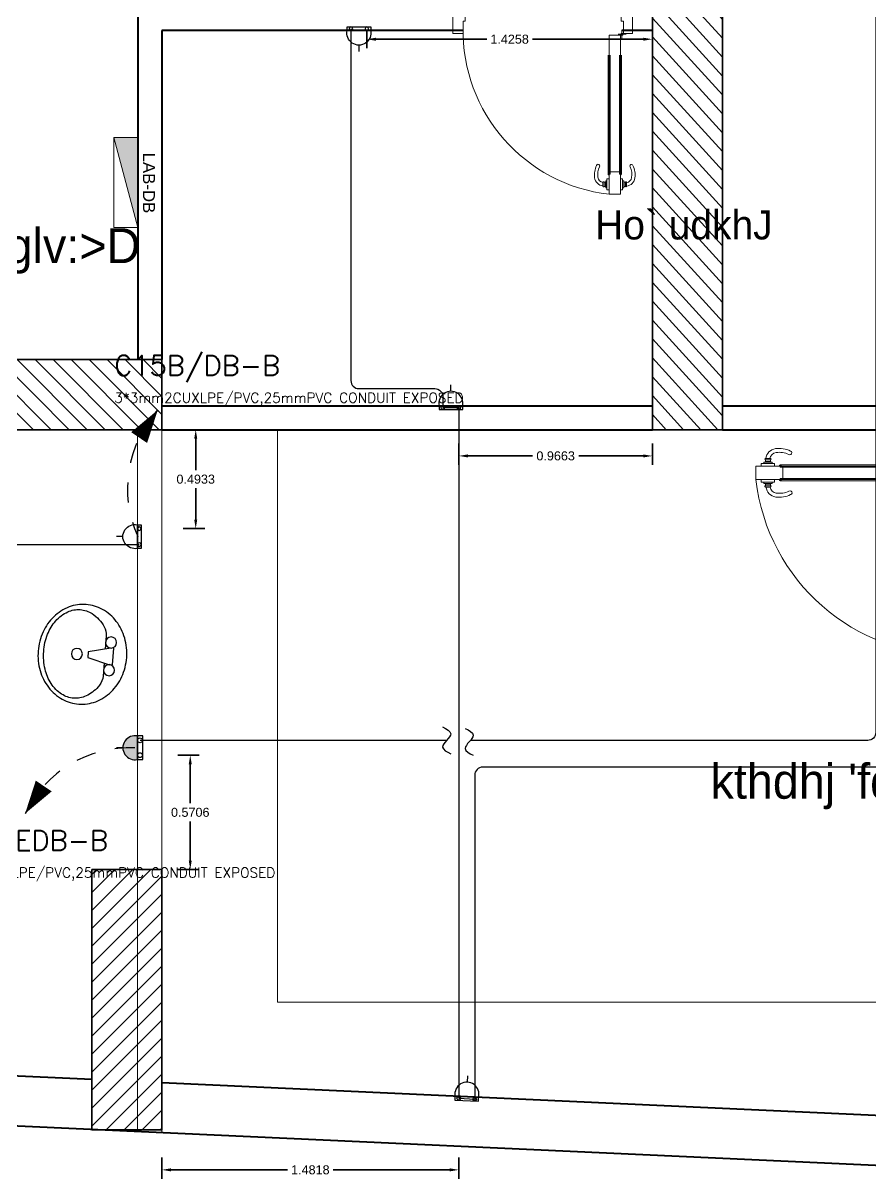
# Model space of a CAD drawing. Header units: inches. Extents: x 3955 to 4125, y 4886 to 4983.
# Drawn here: x 4020.02 to 4024.25, y 4922.15 to 4927.92 of the extents above; entities that cross this region are included whole.
import ezdxf

# ---------------------------------------------------------------- set-up
doc = ezdxf.new("R2010")
doc.units = ezdxf.units.IN
doc.header["$MEASUREMENT"] = 0
doc.linetypes.add('ACAD_ISO03W100', pattern=[30, 12, -18])
doc.linetypes.add('HIDDEN', pattern=[0.375, 0.25, -0.125])
doc.layers.get('0').update_dxf_attribs({"lineweight": 35})
doc.layers.get('Defpoints').update_dxf_attribs({"lineweight": 25})
for name, color, linetype, lineweight in [('Column(S)', 24, 'Continuous', 35), ('DIM', 6, 'Continuous', 20), ('DIM IN', 12, 'Continuous', 15), ('DOOR', 24, 'Continuous', 18), ('HA', 252, 'Continuous', 18), ('hatch col(S)', 45, 'Continuous', 15), ('NORM', 90, 'Continuous', 15), ('Shop Drawing', 3, 'Continuous', 30), ('TEXT', 152, 'Continuous', 30), ('walls', 7, 'Continuous', 40)]:
    doc.layers.add(name, color=color, linetype=linetype, lineweight=lineweight)
for name, color, linetype in [('E-CUT', 30, 'Continuous'), ('E-LEADER', 30, 'Continuous'), ('E-POWER', 3, 'Continuous'), ('E-TEXT', 2, 'Continuous'), ('EM', 3, 'Continuous'), ('N Wiring', 255, 'Continuous'), ('UMG-ML', 251, 'Continuous')]:
    doc.layers.add(name, color=color, linetype=linetype)
doc.styles.add('ARA', font='sosa.shx', dxfattribs={"height": 0.18})
doc.styles.add('ELEC', font='romans.shx')
doc.styles.add('SOSA', font='sosa.shx')
doc.styles.get("Standard").update_dxf_attribs({"font": 'arial.ttf'})
doc.dimstyles.get("Standard").update_dxf_attribs({"dimtxt": 0.18, "dimasz": 0.18, "dimexe": 0.18, "dimexo": 0.0625, "dimgap": 0.09, "dimtad": 0, "dimtih": 1, "dimtoh": 1, "dimdec": 4, "dimzin": 0, "dimdsep": 46, "dimtxsty": 'Standard', "dimcen": 0.09, "dimadec": 0, "dimazin": 0, "dimtfac": 1, "dimtdec": 4, "dimtofl": 0, "dimtmove": 0, "dimatfit": 3, "dimfxl": 1, "dimtolj": 1, "dimtzin": 0, "dimarcsym": 0})

# ---------------------------------------------------------------- blocks, each defined once
blk = doc.blocks.new('A$C73D03C2A')
at = {"layer": 'DOOR', "linetype": 'Continuous'}
for p, q in [((0.0605, 0.8351), (0.0605, 0.8895)), ((0.0605, 0.8895), (0.0714, 0.8895)), ((0.0714, 0.8128), (0.0714, 0.9107)), ((0.0714, 0.9107), (0.1258, 0.9107)), ((0.1258, 0.8128), (0.1258, 0.9107)), ((0.1367, 0.8895), (0.1258, 0.8895)), ((0.1367, 0.8351), (0.1367, 0.8895)), ((0.0412, 0.8522), (0.0412, 0.8715)), ((0.0463, 0.8522), (0.0463, 0.8715)), ((0.0466, 0.8522), (0.0466, 0.8721)), ((0.0529, 0.8721), (0.0466, 0.8721)), ((0.0529, 0.8522), (0.0466, 0.8522)), ((0.0529, 0.8522), (0.0529, 0.8721)), ((0.0551, 0.8453), (0.0551, 0.879)), ((0.0605, 0.879), (0.0551, 0.879)), ((0.0605, 0.8453), (0.0551, 0.8453)), ((0.1367, 0.879), (0.1421, 0.879)), ((0.1367, 0.8453), (0.1421, 0.8453)), ((0.1421, 0.8453), (0.1421, 0.879)), ((0.1443, 0.8721), (0.1506, 0.8721)), ((0.1443, 0.8522), (0.1443, 0.8721)), ((0.1443, 0.8522), (0.1506, 0.8522)), ((0.1506, 0.8522), (0.1506, 0.8721)), ((0.156, 0.8721), (0.1558, 0.8721)), ((0.156, 0.8522), (0.156, 0.8721)), ((0.0714, 0.8351), (0.0605, 0.8351)), ((0.0659, 0.2365), (0.0659, 0.8124)), ((0.0706, 0.8171), (0.0706, 0.8076)), ((0.0714, 0.8128), (0.0714, 0.2363)), ((0.0757, 0.8128), (0.0714, 0.8128)), ((0.0757, 0.8019), (0.0757, 0.8128)), ((0.0757, 0.8019), (0.0757, 0.2363)), ((0.0757, 0.8019), (0.1214, 0.8019)), ((0.1214, 0.8019), (0.1214, 0.8128)), ((0.1214, 0.8128), (0.1258, 0.8128)), ((0.1214, 0.8019), (0.1214, 0.2363)), ((0.1258, 0.8351), (0.1367, 0.8351)), ((0.1258, 0.8128), (0.1258, 0.2363)), ((0.1266, 0.8171), (0.1266, 0.8076)), ((0.1313, 0.2365), (0.1313, 0.8124)), ((0.0714, 0.2363), (0.0714, 0.1384)), ((0.1258, 0.1384), (0.1258, 0.2363)), ((0.0127, 0), (0.0127, 0.1306)), ((0.0563, 0.1306), (0.0127, 0.1306)), ((0.0563, 0.1306), (0.0563, 0.0707)), ((0.0714, 0.1384), (0.1258, 0.1384)), ((0.8351, 0.1306), (0.8351, 0.0707)), ((0.8351, 0.1306), (0.8839, 0.1306)), ((0.8839, 0), (0.8839, 0.1306)), ((0.0563, 0.0707), (0.0671, 0.0707)), ((0.0671, 0.0707), (0.0671, 0)), ((0.8242, 0.0707), (0.8242, 0)), ((0.8351, 0.0707), (0.8242, 0.0707)), ((0.0671, 0), (0.0127, 0)), ((0.8242, 0), (0.8839, 0))]:
    blk.add_line(p, q, dxfattribs=at)
at = {"layer": 'DOOR'}
for p, q in [((0.0638, 0.1538), (0.0638, 0.1152)), ((0.0127, 0.1307), (0.0127, 0)), ((0.0127, 0.1307), (0.0127, 0)), ((0.0127, 0.1307), (0.0127, 0)), ((0.0435, 0.1345), (0.0822, 0.1345)), ((0.0563, 0.1306), (0.0714, 0.1384))]:
    blk.add_line(p, q, dxfattribs=at)
at = {"layer": 'DOOR', "linetype": 'Continuous'}
blk.add_circle((0.0638, 0.1345), 0.00617, dxfattribs=at)
at = {"layer": 'DOOR'}
blk.add_arc((0.0349, 0.1156), 0.8003, 358.9289, 83.4773, dxfattribs=at)
at = {"layer": 'DOOR', "linetype": 'Continuous'}
for centre, radius, start, end in [((0.0462, 0.8251), 0.0459, 96.2766, 172.4946), ((0.0462, 0.8251), 0.0297, 99.7089, 172.4946), ((0.0437, 0.8715), 0.00259, 0, 180), ((0.0437, 0.8522), 0.00259, 180, 0), ((0.1532, 0.8721), 0.00262, 0, 192.4511), ((0.1532, 0.8522), 0.00262, 167.5489, 0), ((0.151, 0.8244), 0.0459, 7.5054, 83.7234), ((0.151, 0.8244), 0.0297, 7.5054, 80.2911), ((0.1052, 0.8173), 0.1054, 172.4946, 205.9899), ((0.106, 0.8158), 0.0903, 171.5898, 204.9077), ((0.0706, 0.8124), 0.00476, 90, 270), ((0.1266, 0.8124), 0.00476, 270, 90), ((0.0912, 0.8151), 0.0903, 335.0923, 8.4102), ((0.092, 0.8166), 0.1054, 334.0101, 7.5054), ((0.0179, 0.7732), 0.00773, 195.2913, 36.6885), ((0.1793, 0.7725), 0.00773, 143.3115, 344.7087)]:
    blk.add_arc(centre, radius, start, end, dxfattribs=at)
blk = doc.blocks.new('A$C409206DC')
at = {"layer": 'UMG-ML', "ltscale": 2.5}
for p, q in [((0.253, 0.2567), (0.2807, 0.3675)), ((0.2807, 0.3675), (0.3084, 0.3675)), ((0.3084, 0.3675), (0.3362, 0.2567)), ((0.1941, 0.2844), (0.26, 0.2844)), ((0.253, 0.2428), (0.3362, 0.2428)), ((0.3292, 0.2844), (0.3953, 0.2844))]:
    blk.add_line(p, q, dxfattribs=at)
blk.add_lwpolyline([(0.544, 0.3952, -0.109452), (0.5255, 0.3117, -0.102376), (0.4709, 0.2385, -0.093737), (0.3913, 0.1908, -0.088426), (0.2946, 0.1736, -0.088426), (0.1979, 0.1908, -0.093737), (0.1183, 0.2385, -0.102376), (0.0637, 0.3117, -0.109452), (0.0452, 0.3952, -0.109452), (0.0637, 0.4787, -0.102376), (0.1183, 0.552, -0.093737), (0.1979, 0.5997, -0.088426), (0.2946, 0.6169, -0.088426), (0.3913, 0.5997, -0.093737), (0.4709, 0.552, -0.102376), (0.5255, 0.4787, -0.109452)], format="xyb", close=True, dxfattribs=at)
for centre in [(0.2946, 0.4229), (0.2253, 0.2567), (0.3639, 0.2567)]:
    blk.add_circle(centre, 0.0277, dxfattribs=at)
for centre, radius, start, end in [((0.2946, 0.2946), 0.2946, 90, 107.25794), ((0.2946, 0.2946), 0.2946, 72.74206, 90), ((0.2451, 0.3976), 0.1787, 126.8699, 151.0888), ((0.275, 0.3576), 0.2286, 107.25794, 126.8699), ((0.3142, 0.3576), 0.2286, 53.1301, 72.74206), ((0.3441, 0.3976), 0.1787, 28.9112, 53.1301), ((0.1991, 0.4229), 0.1262, 151.0888, 180), ((0.3901, 0.4229), 0.1262, 0, 28.9112), ((0.1991, 0.4229), 0.1262, 180, 208.9112), ((0.3901, 0.4229), 0.1262, 331.0888, 0), ((0.2451, 0.4483), 0.1787, 208.9112, 237.74019), ((0.3441, 0.4483), 0.1787, 306.8699, 331.0888), ((0.1941, 0.3675), 0.0831, 237.74019, 270), ((0.3953, 0.3675), 0.0831, 270, 303.90451), ((0.3142, 0.4883), 0.2286, 303.90451, 306.8699)]:
    blk.add_arc(centre, radius, start, end, dxfattribs=at)
blk = doc.blocks.new('LAB PANNEL')
h = blk.add_hatch(color=4)
h.dxf.hatch_style = 1
h.paths.add_polyline_path([(96.0546, 62.4141), (95.9346, 62.4141), (96.0546, 61.9641)])
at = {"layer": 'NORM', "color": 4, "lineweight": 0, "ltscale": 2.5}
blk.add_line((95.9346, 62.4141, 0), (96.0546, 61.9641, 0), dxfattribs=at)
at = {"layer": 'NORM', "color": 4, "lineweight": 0, "ltscale": 2.5, "elevation": 0}
blk.add_lwpolyline([(96.0546, 62.4141), (95.9346, 62.4141), (95.9346, 61.9641), (96.0546, 61.9641), (96.0546, 62.4141)], dxfattribs=at)
blk = doc.blocks.new('S1')
for p, q in [((0, 180), (0, 260)), ((-147, 0), (147, 0))]:
    blk.add_line(p, q)
blk.add_lwpolyline([(147, 0), (-147, 0), (-147, -48), (147, -48)], close=True)
for centre in [(-99, -24), (99, -24)]:
    blk.add_circle(centre, 22.2)
at = {"linetype": 'Continuous'}
blk.add_arc((0, 30), 150, 348.4616, 191.5384, dxfattribs=at)
blk = doc.blocks.new('S6')
blk.add_hatch(color=256).paths.add_polyline_path([(-147, 0), (147, 0, 1.224777)])
for p, q in [((0, 180), (0, 260)), ((-147, 0), (147, 0))]:
    blk.add_line(p, q)
blk.add_lwpolyline([(147, 0), (-147, 0), (-147, -67), (147, -67)], close=True)
for centre in [(-92, -33), (92, -33)]:
    blk.add_circle(centre, 30)
at = {"linetype": 'Continuous'}
blk.add_arc((0, 30), 150, 348.4616, 191.5384, dxfattribs=at)
blk = doc.blocks.new('*U10')
blk.add_line((-559.2, -63.8), (-627.7, -121.8))
blk.add_lwpolyline([(-627.7, -121.8, 0, 96, 0), (-493.2, -24, 96, 96, 0)], format="xyseb")
at = {"linetype": 'HIDDEN', "ltscale": 0.2}
blk.add_arc((-221, -539.5), 583, 67.72408, 134.24099, dxfattribs=at)
blk = doc.blocks.new('*U9')
blk.add_line((233, 512.3), (309.4, 559.6))
blk.add_lwpolyline([(309.4, 559.6, 0, 96, 0), (174.8, 461.8, 96, 96, 0)], format="xyseb")
at = {"linetype": 'HIDDEN', "ltscale": 0.2}
blk.add_arc((581.3, 44), 583, 117.80684, 184.32374, dxfattribs=at)
blk = doc.blocks.new('*D360')
at = {"layer": 'Defpoints', "color": 0}
for p in [(3534.0386, 1326.6131, 0), (3534.0386, 1326.0425, 0), (3534.2892, 1326.0425)]:
    blk.add_point(p, dxfattribs=at)
at = {"layer": 'DIM', "color": 0, "lineweight": -2, "transparency": 16777216}
for p, q in [((3534.2267, 1326.6131), (3534.3342, 1326.6131)), ((3534.2892, 1326.5681), (3534.2892, 1326.3733)), ((3534.2892, 1326.0875), (3534.2892, 1326.2823)), ((3534.2267, 1326.0425), (3534.3342, 1326.0425))]:
    blk.add_line(p, q, dxfattribs=at)
at = {"layer": 'DIM', "color": 0, "transparency": 16777216}
for points in [[(3534.2817, 1326.5681), (3534.2967, 1326.5681), (3534.2892, 1326.6131)], [(3534.2817, 1326.0875), (3534.2967, 1326.0875), (3534.2892, 1326.0425)]]:
    blk.add_solid(points, dxfattribs=at)
at = {"layer": 'DIM', "color": 0, "transparency": 16777216, "insert": (3534.2892, 1326.3278), "char_height": 0.045, "attachment_point": 5}
blk.add_mtext('\\A1;0.5706', dxfattribs=at)
blk = doc.blocks.new('*D361')
at = {"layer": 'Defpoints', "color": 0}
for p in [(3534.0348, 1328.2373, 0), (3534.3165, 1328.2373), (3534.0348, 1327.744, 0)]:
    blk.add_point(p, dxfattribs=at)
at = {"layer": 'DIM', "color": 0, "lineweight": -2, "transparency": 16777216}
for p, q in [((3534.254, 1328.2373), (3534.3615, 1328.2373)), ((3534.3165, 1328.1923), (3534.3165, 1328.0362)), ((3534.3165, 1327.789), (3534.3165, 1327.9452)), ((3534.254, 1327.744), (3534.3615, 1327.744))]:
    blk.add_line(p, q, dxfattribs=at)
at = {"layer": 'DIM', "color": 0, "transparency": 16777216}
for points in [[(3534.309, 1328.1923), (3534.324, 1328.1923), (3534.3165, 1328.2373)], [(3534.309, 1327.789), (3534.324, 1327.789), (3534.3165, 1327.744)]]:
    blk.add_solid(points, dxfattribs=at)
at = {"layer": 'DIM', "color": 0, "transparency": 16777216, "insert": (3534.3165, 1327.9907), "char_height": 0.045, "attachment_point": 5}
blk.add_mtext('\\A1;0.4933', dxfattribs=at)
blk = doc.blocks.new('*D363')
at = {"layer": 'Defpoints', "color": 0}
for p in [(3535.1709, 1330.2481, 0), (3536.5967, 1330.2481, 0), (3536.5967, 1330.1866)]:
    blk.add_point(p, dxfattribs=at)
at = {"layer": 'DIM', "color": 0, "lineweight": -2, "transparency": 16777216}
for p, q in [((3535.1709, 1330.2325), (3535.1709, 1330.1416)), ((3536.5967, 1330.2325), (3536.5967, 1330.1416)), ((3535.2159, 1330.1866), (3535.77, 1330.1866)), ((3536.5517, 1330.1866), (3535.9976, 1330.1866))]:
    blk.add_line(p, q, dxfattribs=at)
at = {"layer": 'DIM', "color": 0, "transparency": 16777216}
for points in [[(3535.2159, 1330.1941), (3535.2159, 1330.1791), (3535.1709, 1330.1866)], [(3536.5517, 1330.1941), (3536.5517, 1330.1791), (3536.5967, 1330.1866)]]:
    blk.add_solid(points, dxfattribs=at)
at = {"layer": 'DIM', "color": 0, "transparency": 16777216, "insert": (3535.8838, 1330.1866), "char_height": 0.045, "attachment_point": 5}
blk.add_mtext('\\A1;1.4258', dxfattribs=at)
blk = doc.blocks.new('*D364')
at = {"layer": 'Defpoints', "color": 0}
for p in [(3535.6304, 1328.3477), (3536.5967, 1328.3477, 0), (3536.5967, 1328.1068)]:
    blk.add_point(p, dxfattribs=at)
at = {"layer": 'DIM', "color": 0, "lineweight": -2, "transparency": 16777216}
for p, q in [((3535.6304, 1328.1693), (3535.6304, 1328.0618)), ((3536.5967, 1328.1693), (3536.5967, 1328.0618)), ((3535.6754, 1328.1068), (3535.9976, 1328.1068)), ((3536.5517, 1328.1068), (3536.2295, 1328.1068))]:
    blk.add_line(p, q, dxfattribs=at)
at = {"layer": 'DIM', "color": 0, "transparency": 16777216}
for points in [[(3535.6754, 1328.1143), (3535.6754, 1328.0993), (3535.6304, 1328.1068)], [(3536.5517, 1328.1143), (3536.5517, 1328.0993), (3536.5967, 1328.1068)]]:
    blk.add_solid(points, dxfattribs=at)
at = {"layer": 'DIM', "color": 0, "transparency": 16777216, "insert": (3536.1136, 1328.1068), "char_height": 0.045, "attachment_point": 5}
blk.add_mtext('\\A1;0.9663', dxfattribs=at)
blk = doc.blocks.new('*D365')
at = {"layer": 'Defpoints', "color": 0}
for p in [(3534.148, 1324.9008, 0), (3535.6298, 1324.9008), (3534.148, 1324.5435)]:
    blk.add_point(p, dxfattribs=at)
at = {"layer": 'DIM', "color": 0, "lineweight": -2, "transparency": 16777216}
for p, q in [((3534.148, 1324.606), (3534.148, 1324.4985)), ((3535.6298, 1324.606), (3535.6298, 1324.4985)), ((3534.193, 1324.5435), (3534.7751, 1324.5435)), ((3535.5848, 1324.5435), (3535.0028, 1324.5435))]:
    blk.add_line(p, q, dxfattribs=at)
at = {"layer": 'DIM', "color": 0, "transparency": 16777216}
for points in [[(3534.193, 1324.551), (3534.193, 1324.536), (3534.148, 1324.5435)], [(3535.5848, 1324.551), (3535.5848, 1324.536), (3535.6298, 1324.5435)]]:
    blk.add_solid(points, dxfattribs=at)
at = {"layer": 'DIM', "color": 0, "transparency": 16777216, "insert": (3534.8889, 1324.5435), "char_height": 0.045, "attachment_point": 5}
blk.add_mtext('\\A1;1.4818', dxfattribs=at)
blk = doc.blocks.new('A$C606D7A20')
at = {"layer": 'hatch col(S)', "ltscale": 2.5}
h = blk.add_hatch(dxfattribs=at)
h.set_pattern_fill('ANSI31', color=256, scale=0.02, angle=-272.6316)
h.set_pattern_definition([(132.3684, (-150.37583, 298.166544), (-0.046915522, -0.042792333), [])])
h.paths.add_polyline_path([(9.06771, -10.46693), (8.71759, -10.46693), (8.71759, -12.57912), (9.06771, -12.57912)])
h = blk.add_hatch(dxfattribs=at)
h.set_pattern_fill('ANSI31', color=256, scale=0.02, angle=-270)
h.set_pattern_definition([(135, (-328.91695, -651.361405), (-0.0449012806, -0.0449012806), [])])
h.paths.add_polyline_path([(4.76891, -12.22913), (4.76891, -12.57912), (6.26883, -12.57912), (6.26891, -12.22913)])
h = blk.add_hatch(dxfattribs=at)
h.set_pattern_fill('ANSI31', color=256, scale=0.02, angle=-360)
h.set_pattern_definition([(45, (-632.863374, 319.111884), (-0.0449012806, 0.0449012806), [])])
h.paths.add_polyline_path([(6.2689, -14.77398), (5.91893, -14.77398), (5.91891, -16.07389), (6.2689, -16.07398)])
at = {"layer": 'Column(S)', "ltscale": 2.5}
for points in [[(9.06771, -10.46693), (8.71759, -10.46693), (8.71759, -12.57912), (9.06771, -12.57912)], [(6.26891, -12.57913), (6.26891, -12.22913), (4.76891, -12.22913), (4.76891, -12.57913)], [(5.91891, -16.07398), (6.26891, -16.07398), (6.26891, -14.77398), (5.91891, -14.77398)]]:
    blk.add_lwpolyline(points, close=True, dxfattribs=at)
at = {"layer": 'DIM IN', "ltscale": 2.5}
for p, q in [((6.14603, -12.57913), (6.14603, -16.08244)), ((6.26891, -12.57913), (6.26891, -16.08808)), ((6.84571, -12.57912), (6.84571, -15.43637)), ((6.84571, -15.43637), (10.23891, -15.43637))]:
    blk.add_line(p, q, dxfattribs=at)
at = {"layer": 'E-CUT'}
for points in [[(7.67027, -14.06246), (7.71042, -14.09592), (7.67027, -14.16283), (7.71042, -14.19628)], [(7.78265, -14.06979), (7.8228, -14.10325), (7.78265, -14.17016), (7.8228, -14.20361)]]:
    blk.add_spline(points, degree=3, dxfattribs=at)
at = {"layer": 'HA', "linetype": 'ACAD_ISO03W100'}
blk.add_lwpolyline([(10.58891, -16.28534), (0, -15.79874), (0, 0), (31.54099, 0)], dxfattribs=at)
at = {"layer": 'N Wiring'}
for points in [[(7.44287, -10.40809), (5.65067, -10.40809, -0.4142136), (5.61067, -10.36809), (5.61067, -8.95085), (5.53119, -8.95085), (5.53119, -10.51497, -0.4142136), (5.49119, -10.55497), (0.2403, -10.55497), (0.2403, -10.63461), (2.15204, -10.63461, -0.4142136), (2.19204, -10.67461), (2.19204, -13.03242, -0.4142136), (2.15204, -13.07242), (0.24028, -13.07242), (0.24028, -13.15207), (3.25384, -13.15207, -0.4142136), (3.29384, -13.19207), (3.29384, -15.71101), (3.37332, -15.71466), (3.37332, -13.19212, -0.4142136), (3.41332, -13.15212), (6.15565, -13.15212)], [(7.21211, -10.57731), (7.21211, -12.33392, 0.4142136), (7.25211, -12.37392), (7.63164, -12.37392, -0.4142136), (7.67164, -12.41392), (7.67164, -12.46874)], [(10.24854, -14.263), (7.87027, -14.263, 0.4142136), (7.83027, -14.303), (7.83027, -15.91939)]]:
    blk.add_lwpolyline(points, format="xyb", dxfattribs=at)
blk.add_lwpolyline([(7.67164, -12.46874), (7.75129, -12.46874)], dxfattribs=at)
at = {"layer": 'N Wiring', "elevation": 0}
for points in [[(7.75439, -12.46801), (7.75129, -12.46874), (7.7507, -15.91574)], [(7.7507, -15.91569), (7.83027, -15.91939)]]:
    blk.add_lwpolyline(points, dxfattribs=at)
at = {"layer": 'Shop Drawing', "color": 6}
blk.add_lwpolyline([(10.71048, -7.43015), (9.87292, -7.43015, 0.4142136), (9.83292, -7.47015), (9.83292, -14.08937, -0.4142136), (9.79292, -14.12937), (7.80903, -14.12937)], format="xyb", dxfattribs=at)
blk.add_lwpolyline([(7.69035, -14.12937), (6.15945, -14.12937)], dxfattribs=at)
at = {"layer": 'walls', "ltscale": 2.5}
for p, q in [((6.14891, -10.46693), (6.14891, -12.22913)), ((7.77209, -10.58693), (6.26891, -10.58693)), ((6.26891, -10.58693), (6.26891, -12.22913)), ((8.71759, -10.58693), (8.56556, -10.58693)), ((6.26891, -12.45912), (8.71759, -12.45912)), ((9.06771, -12.45912), (10.35891, -12.45912)), ((6.26891, -12.57912), (8.71759, -12.57912)), ((9.06771, -12.57912), (10.23891, -12.57912)), ((5.91891, -15.82197), (2.74407, -15.67614)), ((10.29771, -16.27298), (-0.00012, -15.80035)), ((10.23891, -16.0204), (6.26891, -15.83805))]:
    blk.add_line(p, q, dxfattribs=at)
at = {"layer": 'DOOR', "ltscale": 2.5}
for p, xscale, yscale, zscale, rotation in [((8.63123, -10.46693), 1.028836370296499, 1.028836370296499, 1.028836370296499, 180), ((10.35891, -12.6722), -1.234603644355799, 1.234603644355799, 1.234603644355799, 90)]:
    blk.add_blockref('A$C73D03C2A', p, dxfattribs=dict(at, xscale=xscale, yscale=yscale, zscale=zscale, rotation=rotation))
at = {"layer": 'E-LEADER', "xscale": 0.001, "yscale": 0.001, "zscale": 0.001, "rotation": 19.94119348227059}
for name, p in [('*U9', (6.14807, -13.11181)), ('*U10', (6.13396, -14.16637))]:
    blk.add_blockref(name, p, dxfattribs=at)
at = {"layer": 'E-POWER', "yscale": 0.0004022874689625001, "zscale": 0.0004022874689625001}
for name, p, xscale, rotation in [('S1', (7.25193, -10.58693), -0.0004022874689625001, 180), ('S1', (6.14603, -13.11229), -0.0004022874689625001, 90), ('S6', (6.14603, -14.16637), 0.0004022874689625001, 90), ('S1', (7.79093, -15.90796), 0.0004022874689625001, 357.3700746736004)]:
    blk.add_blockref(name, p, dxfattribs=dict(at, xscale=xscale, rotation=rotation))
at = {"layer": 'E-POWER', "xscale": 0.0004022874689625001, "yscale": 0.0004022874689625001, "zscale": 0.0004022874689625001}
blk.add_blockref('S1', (7.71146, -12.45912), dxfattribs=at)
at = {"layer": 'NORM', "color": 3, "lineweight": 9}
blk.add_blockref('LAB PANNEL', (-89.90569, -73.53449, 0), dxfattribs=at)
at = {"layer": 'UMG-ML', "ltscale": 2.5, "xscale": -1, "rotation": 85.76623501494502}
blk.add_blockref('A$C409206DC', (6.28754, -13.43521, 0), dxfattribs=at)
at = {"layer": 'E-TEXT', "style": 'ELEC'}
for s, height, p in [('C15B/DB-B', 0.1, (6.03077, -12.30849, 0)), ('3*3mm2CUXLPE/PVC,25mmPVC CONDUIT EXPOSED', 0.05, (6.03077, -12.4443, 0)), ('C19R/EDB-B', 0.1, (5.09042, -14.67876, 0)), ('3*4mm2CUXLPE/PVC,25mmPVC CONDUIT EXPOSED', 0.05, (5.09042, -14.81457, 0))]:
    blk.add_text(s, height=height, dxfattribs=at).set_placement(p)
at = {"layer": 'EM', "color": 1, "lineweight": 15, "ltscale": 2.5, "insert": (6.23398, -11.19583, 0), "char_height": 0.06, "attachment_point": 1, "rotation": 270, "style": 'ARA'}
blk.add_mtext_dynamic_manual_height_columns('{\\fArial|b0|i0|c178|p34;\\C3;LAB-DB}', width=0.6663898, gutter_width=0.9, heights=[0], dxfattribs=at)
at = {"layer": 'TEXT', "linetype": 'Continuous', "ltscale": 0.09, "style": 'SOSA'}
for s, height, p in [('Ho` udkhJ', 0.145417, (8.43177, -11.62916, 0)), ('HglulG Hglv:>D', 0.1745002, (4.54638, -11.74747, 0)), ("kthdhj 'fdm", 0.1745002, (9.00774, -14.42052, 0))]:
    blk.add_text(s, height=height, dxfattribs=at).set_placement(p)
at = {"layer": 'DIM'}
for base, p1, p2, picture, middle in [((8.71759, -10.62992, 0), (7.29176, -10.56839), (8.71759, -10.56839), '*D363', (8.00467, -10.62992, 0)), ((8.71759, -12.70965, 0), (7.75129, -12.46874, 0), (8.71759, -12.46874), '*D364', (8.23444, -12.70965, 0)), ((6.26891, -16.27298, 0), (7.7507, -15.91569, 0), (6.26891, -15.91569), '*D365', (7.00981, -16.27298, 0))]:
    dim = blk.add_linear_dim(base=base, p1=p1, p2=p2, dimstyle='Standard', dxfattribs=at)
    dim.commit()
    dim.dimension.update_dxf_attribs({"geometry": picture, "text_midpoint": middle, "insert": (-3527.87912, -1340.81648)})
for base, p1, p2, picture, middle in [((6.43739, -12.57913, 0), (6.15565, -13.07247), (6.15565, -12.57913), '*D361', (6.43739, -12.8258, 0)), ((6.41008, -14.77398, 0), (6.15945, -14.20336), (6.15945, -14.77398), '*D360', (6.41008, -14.48867, 0))]:
    dim = blk.add_linear_dim(base=base, p1=p1, p2=p2, angle=90, dimstyle='Standard', dxfattribs=at)
    dim.commit()
    dim.dimension.update_dxf_attribs({"geometry": picture, "text_midpoint": middle, "insert": (-3527.87912, -1340.81648)})

msp = doc.modelspace()

# ---------------------------------------------------------------- block references
msp.add_blockref('A$C606D7A20', (4014.4456, 4938.4649))

doc.saveas('drawing.dxf')
